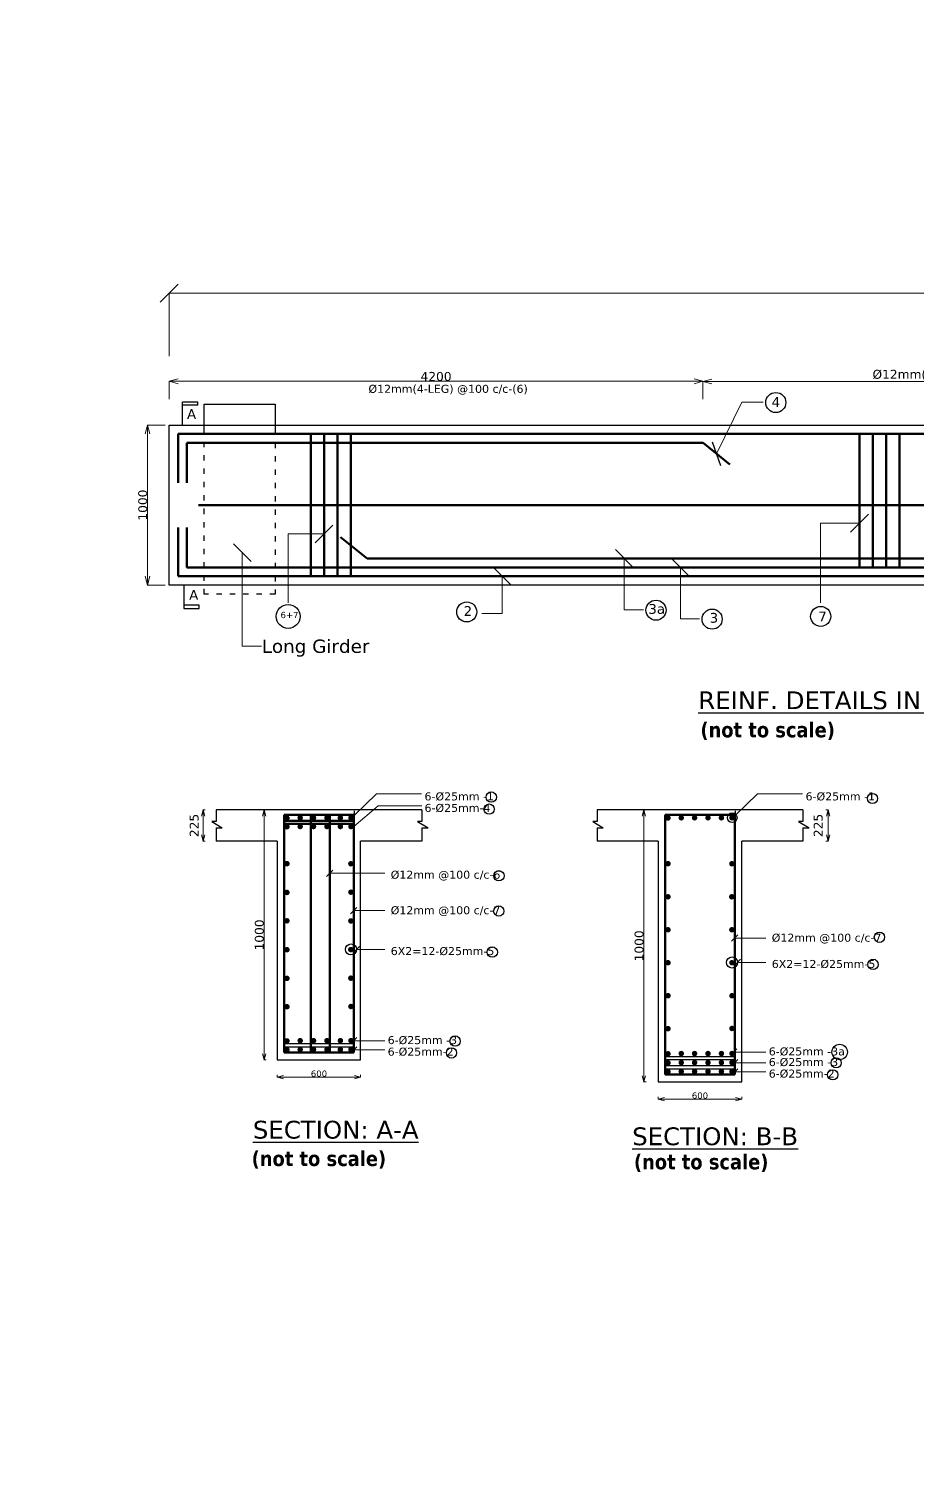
# Model space of a CAD drawing. Header units: millimetres. Extents: x 1231188 to 3899118, y -5478610 to -489530.
# Drawn here: x 3164256 to 3174238, y -3348202 to -3331974 of the extents above; entities that cross this region are included whole.
import ezdxf

# ---------------------------------------------------------------- set-up
doc = ezdxf.new("R2010")
doc.units = ezdxf.units.MM
doc.header["$LTSCALE"] = 25
doc.header["$MEASUREMENT"] = 0
doc.header["$PDMODE"] = 3
doc.linetypes.add('ACAD_ISO03W100', pattern=[30, 12, -18])
doc.linetypes.add('DASHED2', pattern=[0.375, 0.25, -0.125])
doc.layers.get('0').update_dxf_attribs({"lineweight": 13})
doc.layers.get('Defpoints').update_dxf_attribs({"color": 230, "lineweight": 9})
doc.layers.add('COLUMN', color=1, linetype='Continuous', lineweight=25)
doc.layers.add('DIM', color=8, linetype='Continuous', lineweight=13)
doc.layers.add('CS_Drawing', color=7, linetype='Continuous')
doc.layers.add('Rainforcement', color=10, linetype='Continuous')
doc.styles.add('swis lt cn bt', font='verdana.ttf')
doc.dimstyles.new('meter', dxfattribs={"dimtxt": 150, "dimasz": 5, "dimexe": 3, "dimexo": 4, "dimgap": 1, "dimtad": 1, "dimdec": 0, "dimzin": 0, "dimdsep": 46, "dimtxsty": 'swis lt cn bt', "dimblk": 'OBLIQUE', "dimcen": 3, "dimdle": 3, "dimclrd": 8, "dimclre": 8, "dimclrt": 7, "dimadec": 0, "dimazin": 0, "dimtfac": 1, "dimtdec": 0, "dimtofl": 0, "dimtmove": 1, "dimatfit": 2, "dimldrblk": 'OBLIQUE', "dimfxl": 1, "dimtolj": 1, "dimtzin": 0, "dimlwd": 9, "dimlwe": 9, "dimarcsym": 0})

# ---------------------------------------------------------------- blocks, each defined once
blk = doc.blocks.new('_Oblique')
at = {"color": 0, "linetype": 'ByBlock', "lineweight": -2}
blk.add_line((-0.5, -0.5), (0.5, 0.5), dxfattribs=at)
blk = doc.blocks.new('*D842')
at = {"color": 8, "lineweight": 9, "ltscale": 100, "transparency": 16777216}
for p, q in [((3165829, -3334946), (3174424, -3334946)), ((3165832, -3335655), (3165832, -3334943)), ((3183635, -3334946), (3175040, -3334946)), ((3183632, -3335655), (3183632, -3334943))]:
    blk.add_line(p, q, dxfattribs=at)
at = {"layer": 'Defpoints', "color": 0, "lineweight": -2, "ltscale": 100, "transparency": 16777216}
for p in [(3183632, -3334946), (3165832, -3335659), (3183632, -3335659)]:
    blk.add_point(p, dxfattribs=at)
at = {"color": 8, "lineweight": 9, "ltscale": 100, "transparency": 16777216, "xscale": 200, "yscale": 200, "zscale": 200, "rotation": 180}
blk.add_blockref('_Oblique', (3165832, -3334946), dxfattribs=at)
at = {"color": 8, "lineweight": 9, "ltscale": 100, "transparency": 16777216, "xscale": 200, "yscale": 200, "zscale": 200}
blk.add_blockref('_Oblique', (3183632, -3334946), dxfattribs=at)
at = {"color": 7, "lineweight": -2, "ltscale": 100, "transparency": 16777216, "insert": (3174732, -3334946), "char_height": 150, "attachment_point": 5, "style": 'swis lt cn bt'}
blk.add_mtext('\\A1;12300', dxfattribs=at)
blk = doc.blocks.new('_Open30')
at = {"layer": 'DIM', "color": 0, "lineweight": -2}
for p, q in [((-1, 0.27), (0, 0)), ((0, 0), (-1, -0.27)), ((0, 0), (-1, 0))]:
    blk.add_line(p, q, dxfattribs=at)
blk = doc.blocks.new('*D844')
at = {"layer": 'Defpoints', "color": 0, "lineweight": -2, "ltscale": 100, "transparency": 16777216}
for p in [(3177632, -3335939), (3171832, -3336629), (3177632, -3336629)]:
    blk.add_point(p, dxfattribs=at)
at = {"layer": 'Rainforcement', "color": 5, "linetype": 'DASHED2', "lineweight": 9, "ltscale": 100, "transparency": 16777216}
for p, q in [((3171832, -3336139), (3171832, -3335937)), ((3177632, -3336139), (3177632, -3335937))]:
    blk.add_line(p, q, dxfattribs=at)
at = {"layer": 'Rainforcement', "color": 8, "lineweight": 9, "ltscale": 100, "transparency": 16777216}
blk.add_line((3171932, -3335939), (3177532, -3335939), dxfattribs=at)
at = {"layer": 'Rainforcement', "color": 8, "lineweight": 9, "ltscale": 100, "transparency": 16777216, "xscale": 100, "yscale": 100, "zscale": 100, "rotation": 180}
blk.add_blockref('_Open30', (3171832, -3335939), dxfattribs=at)
at = {"layer": 'Rainforcement', "color": 8, "lineweight": 9, "ltscale": 100, "transparency": 16777216, "xscale": 100, "yscale": 100, "zscale": 100}
blk.add_blockref('_Open30', (3177632, -3335939), dxfattribs=at)
at = {"layer": 'Rainforcement', "color": 7, "lineweight": 60, "ltscale": 100, "transparency": 16777216, "insert": (3174732, -3335870), "char_height": 100, "attachment_point": 5, "style": 'swis lt cn bt'}
blk.add_mtext('\\A1;%%C12mm(2-LEG) @100 c/c-(7)', dxfattribs=at)
blk = doc.blocks.new('*D845')
at = {"layer": 'CS_Drawing', "color": 5, "linetype": 'DASHED2', "lineweight": 9, "ltscale": 100, "transparency": 16777216}
for p, q in [((3165832, -3336137), (3165832, -3335935)), ((3171832, -3336137), (3171832, -3335935))]:
    blk.add_line(p, q, dxfattribs=at)
at = {"layer": 'CS_Drawing', "color": 8, "lineweight": 9, "ltscale": 100, "transparency": 16777216}
blk.add_line((3165932, -3335937), (3171732, -3335937), dxfattribs=at)
at = {"layer": 'Defpoints', "color": 0, "lineweight": -2, "ltscale": 100, "transparency": 16777216}
for p in [(3171832, -3335937), (3165832, -3336629), (3171832, -3336629)]:
    blk.add_point(p, dxfattribs=at)
at = {"layer": 'CS_Drawing', "color": 8, "lineweight": 9, "ltscale": 100, "transparency": 16777216, "xscale": 100, "yscale": 100, "zscale": 100, "rotation": 180}
blk.add_blockref('_Open30', (3165832, -3335937), dxfattribs=at)
at = {"layer": 'CS_Drawing', "color": 8, "lineweight": 9, "ltscale": 100, "transparency": 16777216, "xscale": 100, "yscale": 100, "zscale": 100}
blk.add_blockref('_Open30', (3171832, -3335937), dxfattribs=at)
at = {"layer": 'CS_Drawing', "color": 7, "lineweight": -2, "ltscale": 100, "transparency": 16777216, "insert": (3168832, -3335883), "char_height": 100, "attachment_point": 5, "style": 'swis lt cn bt'}
blk.add_mtext('\\A1;4200', dxfattribs=at)
blk = doc.blocks.new('*D854')
at = {"layer": 'CS_Drawing', "color": 5, "linetype": 'DASHED2', "lineweight": 9, "ltscale": 100, "transparency": 16777216}
for p, q in [((3165789, -3336429), (3165587, -3336429)), ((3165789, -3338229), (3165587, -3338229))]:
    blk.add_line(p, q, dxfattribs=at)
at = {"layer": 'CS_Drawing', "color": 8, "lineweight": 9, "ltscale": 100, "transparency": 16777216}
blk.add_line((3165589, -3336529), (3165589, -3338129), dxfattribs=at)
at = {"layer": 'Defpoints', "color": 0, "lineweight": -2, "ltscale": 100, "transparency": 16777216}
for p in [(3165832, -3336429), (3165589, -3338229), (3165832, -3338229)]:
    blk.add_point(p, dxfattribs=at)
at = {"layer": 'CS_Drawing', "color": 8, "lineweight": 9, "ltscale": 100, "transparency": 16777216, "xscale": 100, "yscale": 100, "zscale": 100}
for p, rotation in [((3165589, -3336429), 90), ((3165589, -3338229), 270)]:
    blk.add_blockref('_Open30', p, dxfattribs=dict(at, rotation=rotation))
at = {"layer": 'CS_Drawing', "color": 7, "lineweight": -2, "ltscale": 100, "transparency": 16777216, "insert": (3165536, -3337329), "char_height": 100, "attachment_point": 5, "rotation": 90, "style": 'swis lt cn bt'}
blk.add_mtext('\\A1;1000', dxfattribs=at)
blk = doc.blocks.new('*D855')
at = {"layer": 'CS_Drawing', "color": 5, "linetype": 'DASHED2', "lineweight": 9, "ltscale": 100, "transparency": 16777216}
for p, q in [((3166924, -3340757), (3166897, -3340757)), ((3166924, -3343568), (3166897, -3343568))]:
    blk.add_line(p, q, dxfattribs=at)
at = {"layer": 'CS_Drawing', "color": 8, "lineweight": 9, "ltscale": 100, "transparency": 16777216}
blk.add_line((3166899, -3340827), (3166899, -3343498), dxfattribs=at)
at = {"layer": 'Defpoints', "color": 0, "lineweight": -2, "ltscale": 100, "transparency": 16777216}
for p in [(3167076, -3340757), (3166899, -3343568), (3167047, -3343568)]:
    blk.add_point(p, dxfattribs=at)
at = {"layer": 'CS_Drawing', "color": 8, "lineweight": 9, "ltscale": 100, "transparency": 16777216, "xscale": 70, "yscale": 70, "zscale": 70}
for p, rotation in [((3166899, -3340757), 90), ((3166899, -3343568), 270)]:
    blk.add_blockref('_Open30', p, dxfattribs=dict(at, rotation=rotation))
at = {"layer": 'CS_Drawing', "color": 7, "lineweight": -2, "ltscale": 100, "transparency": 16777216, "insert": (3166846, -3342162), "char_height": 70, "attachment_point": 5, "rotation": 90, "style": 'swis lt cn bt'}
blk.add_mtext('\\A1;{\\H1.429x;1000}', dxfattribs=at)
blk = doc.blocks.new('*D856')
at = {"layer": 'CS_Drawing', "color": 5, "linetype": 'DASHED2', "lineweight": 9, "ltscale": 100, "transparency": 16777216}
for p, q in [((3166238, -3340755), (3166211, -3340755)), ((3166238, -3341107), (3166211, -3341107))]:
    blk.add_line(p, q, dxfattribs=at)
at = {"layer": 'CS_Drawing', "color": 8, "lineweight": 9, "ltscale": 100, "transparency": 16777216}
blk.add_line((3166213, -3340825), (3166213, -3341037), dxfattribs=at)
at = {"layer": 'Defpoints', "color": 0, "lineweight": -2, "ltscale": 100, "transparency": 16777216}
for p in [(3166359, -3340755), (3166213, -3341107), (3166359, -3341107)]:
    blk.add_point(p, dxfattribs=at)
at = {"layer": 'CS_Drawing', "color": 8, "lineweight": 9, "ltscale": 100, "transparency": 16777216, "xscale": 70, "yscale": 70, "zscale": 70}
for p, rotation in [((3166213, -3340755), 90), ((3166213, -3341107), 270)]:
    blk.add_blockref('_Open30', p, dxfattribs=dict(at, rotation=rotation))
at = {"layer": 'CS_Drawing', "color": 7, "lineweight": -2, "ltscale": 100, "transparency": 16777216, "insert": (3166114, -3340931), "char_height": 70, "attachment_point": 5, "rotation": 90, "style": 'swis lt cn bt'}
blk.add_mtext('\\A1;{\\H1.429x;225}', dxfattribs=at)
blk = doc.blocks.new('*D857')
at = {"layer": 'CS_Drawing', "color": 5, "linetype": 'DASHED2', "lineweight": 9, "ltscale": 100, "transparency": 16777216}
for p, q in [((3173213, -3340755), (3173240, -3340755)), ((3173213, -3341107), (3173240, -3341107))]:
    blk.add_line(p, q, dxfattribs=at)
at = {"layer": 'CS_Drawing', "color": 8, "lineweight": 9, "ltscale": 100, "transparency": 16777216}
blk.add_line((3173238, -3340825), (3173238, -3341037), dxfattribs=at)
at = {"layer": 'Defpoints', "color": 0, "lineweight": -2, "ltscale": 100, "transparency": 16777216}
for p in [(3172954, -3340755), (3172954, -3341107), (3173238, -3341107)]:
    blk.add_point(p, dxfattribs=at)
at = {"layer": 'CS_Drawing', "color": 8, "lineweight": 9, "ltscale": 100, "transparency": 16777216, "xscale": 70, "yscale": 70, "zscale": 70}
for p, rotation in [((3173238, -3340755), 90), ((3173238, -3341107), 270)]:
    blk.add_blockref('_Open30', p, dxfattribs=dict(at, rotation=rotation))
at = {"layer": 'CS_Drawing', "color": 7, "lineweight": -2, "ltscale": 100, "transparency": 16777216, "insert": (3173127, -3340931), "char_height": 70, "attachment_point": 5, "rotation": 90, "style": 'swis lt cn bt'}
blk.add_mtext('\\A1;{\\H1.429x;225}', dxfattribs=at)
blk = doc.blocks.new('*D858')
at = {"color": 5, "linetype": 'DASHED2', "lineweight": 9, "ltscale": 100, "transparency": 16777216}
for p, q in [((3171192, -3340755), (3171165, -3340755)), ((3171192, -3343815), (3171165, -3343815))]:
    blk.add_line(p, q, dxfattribs=at)
at = {"color": 8, "lineweight": 9, "ltscale": 100, "transparency": 16777216}
blk.add_line((3171167, -3340825), (3171167, -3343745), dxfattribs=at)
at = {"layer": 'Defpoints', "color": 0, "lineweight": -2, "ltscale": 100, "transparency": 16777216}
for p in [(3171329, -3340755), (3171167, -3343815), (3171329, -3343815)]:
    blk.add_point(p, dxfattribs=at)
at = {"color": 8, "lineweight": 9, "ltscale": 100, "transparency": 16777216, "xscale": 70, "yscale": 70, "zscale": 70}
for p, rotation in [((3171167, -3340755), 90), ((3171167, -3343815), 270)]:
    blk.add_blockref('_Open30', p, dxfattribs=dict(at, rotation=rotation))
at = {"color": 7, "lineweight": -2, "ltscale": 100, "transparency": 16777216, "insert": (3171114, -3342285), "char_height": 70, "attachment_point": 5, "rotation": 90, "style": 'swis lt cn bt'}
blk.add_mtext('\\A1;{\\H1.429x;1000}', dxfattribs=at)
blk = doc.blocks.new('*D890')
at = {"color": 5, "linetype": 'DASHED2', "lineweight": 9, "ltscale": 100, "transparency": 16777216}
for p, q in [((3171329, -3343982), (3171329, -3344009)), ((3172267, -3343982), (3172267, -3344009))]:
    blk.add_line(p, q, dxfattribs=at)
at = {"color": 8, "lineweight": 9, "ltscale": 100, "transparency": 16777216}
blk.add_line((3171399, -3344007), (3172197, -3344007), dxfattribs=at)
at = {"layer": 'Defpoints', "color": 0, "lineweight": -2, "ltscale": 100, "transparency": 16777216}
for p in [(3171329, -3343815), (3172267, -3343815), (3172267, -3344007)]:
    blk.add_point(p, dxfattribs=at)
at = {"color": 8, "lineweight": 9, "ltscale": 100, "transparency": 16777216, "xscale": 70, "yscale": 70, "zscale": 70, "rotation": 180}
blk.add_blockref('_Open30', (3171329, -3344007), dxfattribs=at)
at = {"color": 8, "lineweight": 9, "ltscale": 100, "transparency": 16777216, "xscale": 70, "yscale": 70, "zscale": 70}
blk.add_blockref('_Open30', (3172267, -3344007), dxfattribs=at)
at = {"color": 7, "lineweight": -2, "ltscale": 100, "transparency": 16777216, "insert": (3171798, -3343969), "char_height": 70, "attachment_point": 5, "style": 'swis lt cn bt'}
blk.add_mtext('\\A1;600', dxfattribs=at)
blk = doc.blocks.new('*D891')
at = {"color": 5, "linetype": 'DASHED2', "lineweight": 9, "ltscale": 100, "transparency": 16777216}
for p, q in [((3167047, -3343735), (3167047, -3343762)), ((3167984, -3343735), (3167984, -3343762))]:
    blk.add_line(p, q, dxfattribs=at)
at = {"color": 8, "lineweight": 9, "ltscale": 100, "transparency": 16777216}
blk.add_line((3167117, -3343760), (3167914, -3343760), dxfattribs=at)
at = {"layer": 'Defpoints', "color": 0, "lineweight": -2, "ltscale": 100, "transparency": 16777216}
for p in [(3167047, -3343568), (3167984, -3343568), (3167984, -3343760)]:
    blk.add_point(p, dxfattribs=at)
at = {"color": 8, "lineweight": 9, "ltscale": 100, "transparency": 16777216, "xscale": 70, "yscale": 70, "zscale": 70, "rotation": 180}
blk.add_blockref('_Open30', (3167047, -3343760), dxfattribs=at)
at = {"color": 8, "lineweight": 9, "ltscale": 100, "transparency": 16777216, "xscale": 70, "yscale": 70, "zscale": 70}
blk.add_blockref('_Open30', (3167984, -3343760), dxfattribs=at)
at = {"color": 7, "lineweight": -2, "ltscale": 100, "transparency": 16777216, "insert": (3167516, -3343722), "char_height": 70, "attachment_point": 5, "style": 'swis lt cn bt'}
blk.add_mtext('\\A1;600', dxfattribs=at)

msp = doc.modelspace()

# ---------------------------------------------------------------- hatches: boundary and pattern name
at = {"lineweight": -2, "ltscale": 100}
h = msp.add_hatch(color=4, dxfattribs=at)
edge = h.paths.add_edge_path()
edge.add_arc((3167156.05898, -3340847.44334), 31.00167, 0, 360)
h = msp.add_hatch(color=4, dxfattribs=at)
edge = h.paths.add_edge_path()
edge.add_arc((3167305.12213, -3340844.81948), 31.00167, 0, 360)
h = msp.add_hatch(color=4, dxfattribs=at)
edge = h.paths.add_edge_path()
edge.add_arc((3167455.06663, -3340844.81948), 31.00167, 0, 360)
h = msp.add_hatch(color=4, dxfattribs=at)
edge = h.paths.add_edge_path()
edge.add_arc((3167605.89753, -3340844.81948), 31.00167, 0, 360)
h = msp.add_hatch(color=4, dxfattribs=at)
edge = h.paths.add_edge_path()
edge.add_arc((3167756.72843, -3340844.81948), 31.00167, 0, 360)
h = msp.add_hatch(color=4, dxfattribs=at)
edge = h.paths.add_edge_path()
edge.add_arc((3167875.23729, -3340844.81948), 31.00167, 0, 360)
h = msp.add_hatch(color=4, dxfattribs=at)
edge = h.paths.add_edge_path()
edge.add_arc((3171438.4331, -3340847.44334), 31.00167, 0, 360)
h = msp.add_hatch(color=4, dxfattribs=at)
edge = h.paths.add_edge_path()
edge.add_arc((3171587.49625, -3340844.81948), 31.00167, 0, 360)
h = msp.add_hatch(color=4, dxfattribs=at)
edge = h.paths.add_edge_path()
edge.add_arc((3171737.44075, -3340844.81948), 31.00167, 0, 360)
h = msp.add_hatch(color=4, dxfattribs=at)
edge = h.paths.add_edge_path()
edge.add_arc((3171888.27165, -3340844.81948), 31.00167, 0, 360)
h = msp.add_hatch(color=4, dxfattribs=at)
edge = h.paths.add_edge_path()
edge.add_arc((3172039.10255, -3340844.81948), 31.00167, 0, 360)
h = msp.add_hatch(color=4, dxfattribs=at)
edge = h.paths.add_edge_path()
edge.add_arc((3172157.61141, -3340844.81948), 31.00167, 0, 360)
h = msp.add_hatch(color=4, dxfattribs=at)
edge = h.paths.add_edge_path()
edge.add_arc((3167156.05898, -3340945.64063), 31.00167, 0, 360)
h = msp.add_hatch(color=4, dxfattribs=at)
edge = h.paths.add_edge_path()
edge.add_arc((3167305.12213, -3340943.01676), 31.00167, 0, 360)
h = msp.add_hatch(color=4, dxfattribs=at)
edge = h.paths.add_edge_path()
edge.add_arc((3167455.06663, -3340943.01676), 31.00167, 0, 360)
h = msp.add_hatch(color=4, dxfattribs=at)
edge = h.paths.add_edge_path()
edge.add_arc((3167605.89753, -3340943.01676), 31.00167, 0, 360)
h = msp.add_hatch(color=4, dxfattribs=at)
edge = h.paths.add_edge_path()
edge.add_arc((3167756.72843, -3340943.01676), 31.00167, 0, 360)
h = msp.add_hatch(color=4, dxfattribs=at)
edge = h.paths.add_edge_path()
edge.add_arc((3167875.23729, -3340943.01676), 31.00167, 0, 360)
h = msp.add_hatch(color=4, dxfattribs=at)
edge = h.paths.add_edge_path()
edge.add_arc((3167156.05898, -3341360.63679), 31.00167, 0, 360)
h = msp.add_hatch(color=4, dxfattribs=at)
edge = h.paths.add_edge_path()
edge.add_arc((3167874.55666, -3341361.63122), 31.00167, 0, 360)
h = msp.add_hatch(color=4, dxfattribs=at)
edge = h.paths.add_edge_path()
edge.add_arc((3171438.4331, -3341360.63679), 31.00167, 0, 360)
h = msp.add_hatch(color=4, dxfattribs=at)
edge = h.paths.add_edge_path()
edge.add_arc((3172156.93078, -3341361.63122), 31.00167, 0, 360)
h = msp.add_hatch(color=4, dxfattribs=at)
edge = h.paths.add_edge_path()
edge.add_arc((3167875.01569, -3341681.17976), 31.00167, 0, 360)
h = msp.add_hatch(color=4, dxfattribs=at)
edge = h.paths.add_edge_path()
edge.add_arc((3167156.05898, -3341684.37273), 31.00167, 0, 360)
h = msp.add_hatch(color=4, dxfattribs=at)
edge = h.paths.add_edge_path()
edge.add_arc((3171438.4331, -3341733.07875), 31.00167, 0, 360)
h = msp.add_hatch(color=4, dxfattribs=at)
edge = h.paths.add_edge_path()
edge.add_arc((3172155.04212, -3341733.07875), 31.00167, 0, 360)
h = msp.add_hatch(color=4, dxfattribs=at)
edge = h.paths.add_edge_path()
edge.add_arc((3167156.05898, -3342003.08259), 31.00167, 0, 360)
h = msp.add_hatch(color=4, dxfattribs=at)
edge = h.paths.add_edge_path()
edge.add_arc((3167874.525, -3342004.5383), 31.00167, 0, 360)
h = msp.add_hatch(color=4, dxfattribs=at)
edge = h.paths.add_edge_path()
edge.add_arc((3171438.4331, -3342103.82742), 31.00167, 0, 360)
h = msp.add_hatch(color=4, dxfattribs=at)
edge = h.paths.add_edge_path()
edge.add_arc((3172156.22926, -3342103.82742), 31.00167, 0, 360)
h = msp.add_hatch(color=4, dxfattribs=at)
edge = h.paths.add_edge_path()
edge.add_arc((3167156.05898, -3342328.02863), 31.00167, 0, 360)
h = msp.add_hatch(color=4, dxfattribs=at)
edge = h.paths.add_edge_path()
edge.add_arc((3167873.79689, -3342326.81853), 31.00167, 0, 360)
h = msp.add_hatch(color=4, dxfattribs=at)
edge = h.paths.add_edge_path()
edge.add_arc((3171438.4331, -3342474.5761), 31.00167, 0, 360)
h = msp.add_hatch(color=4, dxfattribs=at)
edge = h.paths.add_edge_path()
edge.add_arc((3172157.13149, -3342474.5761), 31.00167, 0, 360)
h = msp.add_hatch(color=4, dxfattribs=at)
edge = h.paths.add_edge_path()
edge.add_arc((3167156.05898, -3342650.54848), 31.00167, 0, 360)
h = msp.add_hatch(color=4, dxfattribs=at)
edge = h.paths.add_edge_path()
edge.add_arc((3167874.03431, -3342648.0025), 31.00167, 0, 360)
h = msp.add_hatch(color=4, dxfattribs=at)
edge = h.paths.add_edge_path()
edge.add_arc((3167156.05898, -3342969.19844), 31.00167, 0, 360)
h = msp.add_hatch(color=4, dxfattribs=at)
edge = h.paths.add_edge_path()
edge.add_arc((3167875.23729, -3342966.57457), 31.00167, 0, 360)
h = msp.add_hatch(color=4, dxfattribs=at)
edge = h.paths.add_edge_path()
edge.add_arc((3171438.4331, -3342845.32477), 31.00167, 0, 360)
h = msp.add_hatch(color=4, dxfattribs=at)
edge = h.paths.add_edge_path()
edge.add_arc((3172158.03372, -3342845.32477), 31.00167, 0, 360)
h = msp.add_hatch(color=4, dxfattribs=at)
edge = h.paths.add_edge_path()
edge.add_arc((3171438.4331, -3343216.07344), 31.00167, 0, 360)
h = msp.add_hatch(color=4, dxfattribs=at)
edge = h.paths.add_edge_path()
edge.add_arc((3172157.61141, -3343213.44957), 31.00167, 0, 360)
h = msp.add_hatch(color=4, dxfattribs=at)
edge = h.paths.add_edge_path()
edge.add_arc((3167156.05898, -3343353.60679), 31.00167, 0, 360)
h = msp.add_hatch(color=4, dxfattribs=at)
edge = h.paths.add_edge_path()
edge.add_arc((3167156.05898, -3343452.9962), 31.00167, 0, 360)
h = msp.add_hatch(color=4, dxfattribs=at)
edge = h.paths.add_edge_path()
edge.add_arc((3167305.12213, -3343350.98292), 31.00167, 0, 360)
h = msp.add_hatch(color=4, dxfattribs=at)
edge = h.paths.add_edge_path()
edge.add_arc((3167305.12213, -3343450.37233), 31.00167, 0, 360)
h = msp.add_hatch(color=4, dxfattribs=at)
edge = h.paths.add_edge_path()
edge.add_arc((3167455.06663, -3343350.98292), 31.00167, 0, 360)
h = msp.add_hatch(color=4, dxfattribs=at)
edge = h.paths.add_edge_path()
edge.add_arc((3167455.06663, -3343450.37233), 31.00167, 0, 360)
h = msp.add_hatch(color=4, dxfattribs=at)
edge = h.paths.add_edge_path()
edge.add_arc((3167605.89753, -3343350.98292), 31.00167, 0, 360)
h = msp.add_hatch(color=4, dxfattribs=at)
edge = h.paths.add_edge_path()
edge.add_arc((3167605.89753, -3343450.37233), 31.00167, 0, 360)
h = msp.add_hatch(color=4, dxfattribs=at)
edge = h.paths.add_edge_path()
edge.add_arc((3167756.72843, -3343350.98292), 31.00167, 0, 360)
h = msp.add_hatch(color=4, dxfattribs=at)
edge = h.paths.add_edge_path()
edge.add_arc((3167756.72843, -3343450.37233), 31.00167, 0, 360)
h = msp.add_hatch(color=4, dxfattribs=at)
edge = h.paths.add_edge_path()
edge.add_arc((3167875.23729, -3343350.98292), 31.00167, 0, 360)
h = msp.add_hatch(color=4, dxfattribs=at)
edge = h.paths.add_edge_path()
edge.add_arc((3167875.23729, -3343450.37233), 31.00167, 0, 360)
h = msp.add_hatch(color=4, dxfattribs=at)
edge = h.paths.add_edge_path()
edge.add_arc((3171438.4331, -3343498.0971), 31.00167, 0, 360)
h = msp.add_hatch(color=4, dxfattribs=at)
edge = h.paths.add_edge_path()
edge.add_arc((3171438.4331, -3343600.48179), 31.00167, 0, 360)
h = msp.add_hatch(color=4, dxfattribs=at)
edge = h.paths.add_edge_path()
edge.add_arc((3171587.49625, -3343495.47324), 31.00167, 0, 360)
h = msp.add_hatch(color=4, dxfattribs=at)
edge = h.paths.add_edge_path()
edge.add_arc((3171587.49625, -3343597.85792), 31.00167, 0, 360)
h = msp.add_hatch(color=4, dxfattribs=at)
edge = h.paths.add_edge_path()
edge.add_arc((3171737.44075, -3343495.47324), 31.00167, 0, 360)
h = msp.add_hatch(color=4, dxfattribs=at)
edge = h.paths.add_edge_path()
edge.add_arc((3171737.44075, -3343597.85792), 31.00167, 0, 360)
h = msp.add_hatch(color=4, dxfattribs=at)
edge = h.paths.add_edge_path()
edge.add_arc((3171888.27165, -3343495.47324), 31.00167, 0, 360)
h = msp.add_hatch(color=4, dxfattribs=at)
edge = h.paths.add_edge_path()
edge.add_arc((3171888.27165, -3343597.85792), 31.00167, 0, 360)
h = msp.add_hatch(color=4, dxfattribs=at)
edge = h.paths.add_edge_path()
edge.add_arc((3172039.10255, -3343495.47324), 31.00167, 0, 360)
h = msp.add_hatch(color=4, dxfattribs=at)
edge = h.paths.add_edge_path()
edge.add_arc((3172039.10255, -3343597.85792), 31.00167, 0, 360)
h = msp.add_hatch(color=4, dxfattribs=at)
edge = h.paths.add_edge_path()
edge.add_arc((3172157.61141, -3343495.47324), 31.00167, 0, 360)
h = msp.add_hatch(color=4, dxfattribs=at)
edge = h.paths.add_edge_path()
edge.add_arc((3172157.61141, -3343597.85792), 31.00167, 0, 360)
h = msp.add_hatch(color=4, dxfattribs=at)
edge = h.paths.add_edge_path()
edge.add_arc((3171438.4331, -3343699.8712), 31.00167, 0, 360)
h = msp.add_hatch(color=4, dxfattribs=at)
edge = h.paths.add_edge_path()
edge.add_arc((3171587.49625, -3343697.24733), 31.00167, 0, 360)
h = msp.add_hatch(color=4, dxfattribs=at)
edge = h.paths.add_edge_path()
edge.add_arc((3171737.44075, -3343697.24733), 31.00167, 0, 360)
h = msp.add_hatch(color=4, dxfattribs=at)
edge = h.paths.add_edge_path()
edge.add_arc((3171888.27165, -3343697.24733), 31.00167, 0, 360)
h = msp.add_hatch(color=4, dxfattribs=at)
edge = h.paths.add_edge_path()
edge.add_arc((3172039.10255, -3343697.24733), 31.00167, 0, 360)
h = msp.add_hatch(color=4, dxfattribs=at)
edge = h.paths.add_edge_path()
edge.add_arc((3172157.61141, -3343697.24733), 31.00167, 0, 360)

# ---------------------------------------------------------------- linework, layer by layer
at = {"color": 4, "lineweight": 50, "ltscale": 100}
for p, q in [((3167125.06178, -3340812.61628), (3167125.06178, -3343482.84923)), ((3167125.06178, -3340812.61628), (3167906.31178, -3340812.61628)), ((3167423.54708, -3343482.84923), (3167423.54708, -3340812.61628)), ((3167637.15428, -3340812.61628), (3167637.15428, -3343482.84923)), ((3167906.31178, -3343482.84923), (3167906.31178, -3340812.61628)), ((3171407.4359, -3340812.61628), (3171407.4359, -3343729.72423)), ((3171407.4359, -3340812.61628), (3172188.6859, -3340812.61628)), ((3172188.6859, -3343729.72423), (3172188.6859, -3340812.61628)), ((3167125.06178, -3340877.29637), (3167906.31178, -3340877.29637)), ((3167125.06178, -3340912.40107), (3167906.31178, -3340912.40107)), ((3167125.06178, -3343482.84923), (3167906.31178, -3343482.84923)), ((3171407.4359, -3343729.72423), (3172188.6859, -3343729.72423))]:
    msp.add_line(p, q, dxfattribs=at)
at = {"color": 2, "lineweight": -2, "ltscale": 100}
for p, q in [((3167125.06178, -3343383.45982), (3167906.31178, -3343383.45982)), ((3167125.06178, -3343419.75663), (3167906.31178, -3343419.75663)), ((3171407.4359, -3343527.95013), (3172188.6859, -3343527.95013)), ((3171407.4359, -3343564.24695), (3172188.6859, -3343564.24695)), ((3171407.4359, -3343630.33482), (3172188.6859, -3343630.33482)), ((3171407.4359, -3343666.63163), (3172188.6859, -3343666.63163))]:
    msp.add_line(p, q, dxfattribs=at)
at = {"color": 1, "lineweight": -2, "ltscale": 100}
for centre, radius in [((3169452.56335, -3340611.60288), 57.90096), ((3173737.08599, -3340627.84593), 57.90096), ((3169428.72518, -3340747.33598), 57.90096), ((3169539.07343, -3341496.8109), 57.90096), ((3169536.67413, -3341892.84873), 57.90096), ((3173815.31463, -3342188.57898), 57.90096), ((3169463.82456, -3342354.3995), 57.90096), ((3173742.71659, -3342492.90563), 57.90096), ((3169005.52041, -3343488.98649), 57.90096), ((3169046.61802, -3343355.22918), 57.90096), ((3173368, -3343478.21598), 86.5), ((3173328.74137, -3343599.84547), 57.90096), ((3173289.79151, -3343734.91304), 57.90096)]:
    msp.add_circle(centre, radius, dxfattribs=at)
at = {"layer": 'COLUMN', "color": 1, "lineweight": -2, "ltscale": 100}
msp.add_circle((3172650.10642, -3336175.43583), 60710.39358, dxfattribs=at)
at = {"layer": 'CS_Drawing', "lineweight": -2, "ltscale": 100}
for p, q in [((3165982.5, -3336428.99474), (3165982.5, -3336166.80176)), ((3165985.29658, -3336166.80176), (3166153.19643, -3336166.80176)), ((3166153.19643, -3336203.9835), (3165985.29658, -3336203.9835)), ((3166153.19643, -3336203.9835), (3166153.19643, -3336166.80176)), ((3166224.93472, -3336528.99474), (3166224.93472, -3336194.29125)), ((3166224.93472, -3336194.29125), (3167024.93472, -3336194.29125)), ((3167024.93472, -3336194.29125), (3167024.93472, -3336528.99474)), ((3165832.27242, -3336428.99474), (3183632.27242, -3336428.99474)), ((3165832.27242, -3338228.99474), (3165832.27242, -3336428.99474)), ((3183632.27242, -3338228.99474), (3165832.27242, -3338228.99474)), ((3165998, -3338228.99474), (3165998, -3338490.99474)), ((3166170, -3338453.37134), (3165998, -3338453.37134)), ((3165998, -3338490.99474), (3166170, -3338490.99474)), ((3166170, -3338490.99474), (3166170, -3338453.37134)), ((3168671.87103, -3340755.13964), (3166359.43678, -3340755.13964)), ((3166359.43678, -3340755.13964), (3166359.43678, -3340885.45552)), ((3168671.87103, -3340755.13964), (3168671.87103, -3340885.45552)), ((3172954.24515, -3340755.13964), (3170641.8109, -3340755.13964)), ((3170641.8109, -3340755.13964), (3170641.8109, -3340885.45552)), ((3172954.24515, -3340755.13964), (3172954.24515, -3340885.45552)), ((3166359.43678, -3340885.45552), (3166311.9349, -3340885.45552)), ((3166311.9349, -3340885.45552), (3166429.33576, -3340956.31787)), ((3166359.43678, -3340956.31787), (3166359.43678, -3341106.70214)), ((3166359.43678, -3340956.31787), (3166429.33576, -3340956.31787)), ((3168671.87103, -3340885.45552), (3168624.36916, -3340885.45552)), ((3168624.36916, -3340885.45552), (3168741.77002, -3340956.31787)), ((3168671.87103, -3340956.31787), (3168671.87103, -3341106.70214)), ((3168671.87103, -3340956.31787), (3168741.77002, -3340956.31787)), ((3170641.8109, -3340885.45552), (3170594.30902, -3340885.45552)), ((3170594.30902, -3340885.45552), (3170711.70988, -3340956.31787)), ((3170641.8109, -3340956.31787), (3170641.8109, -3341106.70214)), ((3170641.8109, -3340956.31787), (3170711.70988, -3340956.31787)), ((3172954.24515, -3340885.45552), (3172906.74328, -3340885.45552)), ((3172906.74328, -3340885.45552), (3173024.14414, -3340956.31787)), ((3172954.24515, -3340956.31787), (3172954.24515, -3341106.70214)), ((3172954.24515, -3340956.31787), (3173024.14414, -3340956.31787)), ((3167046.93678, -3341106.70214), (3166359.43678, -3341106.70214)), ((3167046.93678, -3341106.70214), (3167046.93678, -3343567.63964)), ((3167984.43678, -3343567.63964), (3167984.43678, -3341106.70214)), ((3168671.87103, -3341106.70214), (3167984.43678, -3341106.70214)), ((3171329.3109, -3341106.70214), (3170641.8109, -3341106.70214)), ((3171329.3109, -3341106.70214), (3171329.3109, -3343814.51464)), ((3172266.8109, -3343814.51464), (3172266.8109, -3341106.70214)), ((3172954.24515, -3341106.70214), (3172266.8109, -3341106.70214)), ((3167046.93678, -3343567.63964), (3167984.43678, -3343567.63964)), ((3171329.3109, -3343814.51464), (3172266.8109, -3343814.51464))]:
    msp.add_line(p, q, dxfattribs=at)
at = {"layer": 'CS_Drawing', "linetype": 'ACAD_ISO03W100', "lineweight": -2, "ltscale": 0.2}
for p, q in [((3166224.93472, -3338328.99474), (3166224.93472, -3336628.99474)), ((3167024.93472, -3336628.99474), (3167024.93472, -3338328.99474)), ((3167024.93472, -3338328.99474), (3166224.93472, -3338328.99474))]:
    msp.add_line(p, q, dxfattribs=at)
at = {"layer": 'CS_Drawing', "lineweight": -2, "ltscale": 100}
for centre, radius in [((3172650.10642, -3336175.43583), 112.82132), ((3171303.87075, -3338510.67596), 112.82132), ((3167169.52392, -3338580.19105), 134.37158), ((3169176.91763, -3338530.27458), 112.82132), ((3171934.98719, -3338610.67596), 112.82132), ((3173154.79737, -3338580.19105), 112.82132), ((3172160.10756, -3340844.61786), 54.2605), ((3167875.54909, -3342324.96352), 62.20408), ((3172157.92321, -3342471.75624), 62.20408)]:
    msp.add_circle(centre, radius, dxfattribs=at)
at = {"layer": 'Rainforcement', "lineweight": 60, "ltscale": 100}
for p, q in [((3165932.27242, -3336528.99474), (3183532.27242, -3336528.99474)), ((3165932.27242, -3337078.99474), (3165932.27242, -3336528.99474)), ((3167423, -3336528.99474), (3167423, -3338128.99474)), ((3167573, -3336528.99474), (3167573, -3338128.99474)), ((3167723, -3336528.99474), (3167723, -3338128.99474)), ((3167873, -3336528.99474), (3167873, -3338128.99474)), ((3173590.26935, -3336528.99474), (3173590.26935, -3338028.99474)), ((3173740.26935, -3336528.99474), (3173740.26935, -3338028.99474)), ((3173890.26935, -3336528.99474), (3173890.26935, -3338028.99474)), ((3174040.26935, -3336528.99474), (3174040.26935, -3338028.99474)), ((3166032.27242, -3336628.99474), (3171832.27242, -3336628.99474)), ((3166032.27242, -3337078.99474), (3166032.27242, -3336628.99474)), ((3171832.27242, -3336628.99474), (3172132.27242, -3336873.1827)), ((3166161.78119, -3337328.99474), (3183328.21869, -3337328.99474)), ((3165932.27242, -3338128.99474), (3165932.27242, -3337578.99474)), ((3166032.27242, -3338028.99474), (3166032.27242, -3337578.99474)), ((3168057.27242, -3337928.99474), (3167757.27242, -3337687.74818)), ((3183432.27242, -3338028.99474), (3166032.27242, -3338028.99474)), ((3168057.27242, -3337928.99474), (3181407.27242, -3337928.99474)), ((3183532.27242, -3338128.99474), (3165932.27242, -3338128.99474))]:
    msp.add_line(p, q, dxfattribs=at)

# ---------------------------------------------------------------- texts
at = {"color": 7, "lineweight": -2, "ltscale": 100, "attachment_point": 1, "style": 'swis lt cn bt'}
for s, insert, char_height, width in [('\\pt540;Ø12mm(4-LEG) @100 c/c-(6)', (3168072.38982, -3335976.53027), 90, 9642.2960124), ('4', (3172602.74359, -3336114.89439), 110, 6171.0694479), ('A', (3166032.57116, -3336250.17182), 110, 6171.0694479), ('A', (3166057.11691, -3338283.6004), 110, 6171.0694479), ('6+7', (3167083.80772, -3338529.36103), 70, 6171.0694479), ('2', (3169141.27557, -3338464.84484), 110, 6171.0694479), ('3a', (3171217.5833, -3338441.26657), 110, 6171.0694479), ('3', (3171906.69974, -3338541.26657), 110, 6171.0694479), ('7', (3173127.09748, -3338526.14817), 110, 6171.0694479), ('\\A1;Long Girder', (3166872.91178, -3338840.70761), 150, 1357.6280091), ('{\\LREINF. DETAILS IN ELEVATION OF X GIRDER}', (3171779.04764, -3339423.31002), 200, 6897.7271066), ('{\\fTahoma|b1|i0|c0|p34;(not to scale)}', (3171803.17598, -3339770.47383), 170, 6374.9182418), ('\\pt518.4;6-%%C25mm -1', (3168702.35131, -3340558.99483), 90, 9642.2960124), ('\\pt518.4;6-%%C25mm -1', (3172984.72543, -3340558.99483), 90, 9642.2960124), ('\\pt270;6-%%C25mm-4', (3168702.35131, -3340688.85823), 90, 9642.2960124), ('\\pt540;%%C12mm @100 c/c-6', (3168322.36951, -3341439.61937), 90, 9642.2960124), ('\\pt540;%%C12mm @100 c/c-7', (3168322.36951, -3341839.26908), 90, 9642.2960124), ('\\pt540;6X2=12-%%C25mm-5', (3168322.36951, -3342298.27653), 90, 9642.2960124), ('\\pt540;%%C12mm @100 c/c-7', (3172604.74363, -3342148.0406), 90, 9642.2960124), ('\\pt540;6X2=12-%%C25mm-5', (3172604.74363, -3342443.3859), 90, 9642.2960124), ('\\pt518.4;6-%%C25mm -3', (3168288.35381, -3343299.30738), 90, 9642.2960124), ('\\pt270;6-%%C25mm-2', (3168288.35381, -3343429.17077), 90, 9642.2960124), ('\\pt518.4;6-Ø25mm -3a', (3172570.72793, -3343426.51367), 90, 9642.2960124), ('\\pt518.4;6-%%C25mm -3', (3172570.72793, -3343546.18238), 90, 9642.2960124), ('\\pt270;6-%%C25mm-2', (3172570.72793, -3343676.04577), 90, 9642.2960124), ('\\pt990;{\\LSECTION: A-A}', (3166773.1961, -3344251.70185), 200, 6897.7271066), ('\\pt990;{\\LSECTION: B-B}', (3171035.98838, -3344325.87948), 200, 6897.7271066), ('{\\fTahoma|b1|i0|c0|p34;(not to scale)}', (3166759.43975, -3344590.98657), 170, 6374.9182418), ('{\\fTahoma|b1|i0|c0|p34;(not to scale)}', (3171055.99756, -3344627.78473), 170, 6374.9182418)]:
    msp.add_mtext(s, dxfattribs=dict(at, insert=insert, char_height=char_height, width=width))

# ---------------------------------------------------------------- dimensions: what is measured, and where the dimension line sits
at = {"lineweight": -2, "ltscale": 100}
dim = msp.add_linear_dim(base=(3183632.27242, -3334945.83564), p1=(3165832.27242, -3335659.24348), p2=(3183632.27242, -3335659.24348), text='12300', dimstyle='meter', override={"dimasz": 200, "dimtad": 0, "dimpost": 'mm'}, dxfattribs=at)
dim.commit()
dim.dimension.update_dxf_attribs({"geometry": '*D842', "text_midpoint": (3174732.27242, -3334945.83564)})
at = {"color": 7, "lineweight": -2, "ltscale": 100}
dim = msp.add_linear_dim(base=(3171166.7035, -3343814.51464), p1=(3171329.3109, -3340755.13964), p2=(3171329.3109, -3343814.51464), angle=90, text='{\\H1.429x;1000}', dimstyle='meter', override={"dimtxt": 70, "dimasz": 70, "dimexe": 2, "dimexo": 3, "dimpost": '', "dimblk": 'Open30', "dimclre": 5, "dimfxl": 25, "dimfxlon": 1}, dxfattribs=at)
dim.commit()
dim.dimension.update_dxf_attribs({"geometry": '*D858', "text_midpoint": (3171113.63953, -3342284.82714)})
for base, p1, p2, picture, middle in [((3167984.43678, -3343759.79543), (3167046.93678, -3343567.63964), (3167984.43678, -3343567.63964), '*D891', (3167515.68678, -3343722.36159)), ((3172266.8109, -3344006.67043), (3171329.3109, -3343814.51464), (3172266.8109, -3343814.51464), '*D890', (3171798.0609, -3343969.23659))]:
    dim = msp.add_linear_dim(base=base, p1=p1, p2=p2, text='600', dimstyle='meter', override={"dimtxt": 70, "dimasz": 70, "dimexe": 2, "dimexo": 3, "dimpost": '', "dimblk": 'Open30', "dimclre": 5, "dimfxl": 25, "dimfxlon": 1}, dxfattribs=at)
    dim.commit()
    dim.dimension.update_dxf_attribs({"geometry": picture, "text_midpoint": middle})
at = {"layer": 'CS_Drawing', "lineweight": -2, "ltscale": 100}
dim = msp.add_linear_dim(base=(3171832.27242, -3335936.51247), p1=(3165832.27242, -3336628.99474), p2=(3171832.27242, -3336628.99474), text='4200', dimstyle='meter', override={"dimtxt": 100, "dimasz": 100, "dimexe": 2, "dimexo": 3, "dimpost": '', "dimblk": 'Open30', "dimclre": 5, "dimfxl": 200, "dimfxlon": 1}, dxfattribs=at)
dim.commit()
dim.dimension.update_dxf_attribs({"geometry": '*D845', "text_midpoint": (3168832.27242, -3335883.43054)})
for base, p1, p2, text, override, picture, middle in [((3165588.82068, -3338228.99474), (3165832.27242, -3336428.99474), (3165832.27242, -3338228.99474), '1000', {"dimtxt": 100, "dimasz": 100, "dimexe": 2, "dimexo": 3, "dimpost": '', "dimblk": 'Open30', "dimclre": 5, "dimfxl": 200, "dimfxlon": 1}, '*D854', (3165535.77232, -3337328.99474)), ((3166898.73343, -3343567.63964), (3167075.5, -3340757), (3167046.93678, -3343567.63964), '{\\H1.429x;1000}', {"dimtxt": 70, "dimasz": 70, "dimexe": 2, "dimexo": 3, "dimpost": '', "dimblk": 'Open30', "dimclre": 5, "dimfxl": 25, "dimfxlon": 1}, '*D855', (3166845.66946, -3342162.31982))]:
    dim = msp.add_linear_dim(base=base, p1=p1, p2=p2, angle=90, text=text, dimstyle='meter', override=override, dxfattribs=at)
    dim.commit()
    dim.dimension.update_dxf_attribs({"geometry": picture, "text_midpoint": middle})
for base, p1, p2, picture, middle in [((3166213.40176, -3341106.70214), (3166359.43678, -3340755.13964), (3166359.43678, -3341106.70214), '*D856', (3166167.13471, -3340930.92089)), ((3173238.49547, -3341106.70214), (3172954.24515, -3340755.13964), (3172954.24515, -3341106.70214), '*D857', (3173179.96836, -3340930.92089))]:
    dim = msp.add_linear_dim(base=base, p1=p1, p2=p2, angle=90, text='{\\H1.429x;225}', dimstyle='meter', override={"dimtxt": 70, "dimasz": 70, "dimexe": 2, "dimexo": 3, "dimpost": '', "dimblk": 'Open30', "dimclre": 5, "dimfxl": 25, "dimfxlon": 1}, dxfattribs=at)
    dim.commit()
    dim.dimension.update_dxf_attribs({"geometry": picture, "text_midpoint": middle, "dimtype": 160})
at = {"layer": 'Rainforcement', "lineweight": 60, "ltscale": 100}
dim = msp.add_linear_dim(base=(3177632.27242, -3335938.51247), p1=(3171832.27242, -3336628.99474), p2=(3177632.27242, -3336628.99474), text='%%C12mm(2-LEG) @100 c/c-(7)', dimstyle='meter', override={"dimtxt": 100, "dimasz": 100, "dimexe": 2, "dimexo": 3, "dimpost": '', "dimblk": 'Open30', "dimclre": 5, "dimfxl": 200, "dimfxlon": 1}, dxfattribs=at)
dim.commit()
dim.dimension.update_dxf_attribs({"geometry": '*D844', "text_midpoint": (3174732.27242, -3335869.58098)})

# ---------------------------------------------------------------- leaders
at = {"lineweight": -2, "ltscale": 100}
for points in [[(3171982.27242, -3336751.08872), (3172268.90265, -3336170.77374), (3172508.515, -3336170.77374)], [(3167573, -3337653.68791), (3167169.01741, -3337653.68791), (3167169.01741, -3338428.30108)], [(3173590.26935, -3337532.51562), (3173154.29085, -3337532.51562), (3173154.29085, -3338428.30108)], [(3170947, -3337928.99474), (3170947, -3338506.01386), (3171162.27933, -3338506.01386)], [(3169576.06219, -3338128.99474), (3169576.06219, -3338549.03031), (3169346.43833, -3338549.03031)], [(3171578.11644, -3338028.99474), (3171578.11644, -3338606.01386), (3171793.39577, -3338606.01386)]]:
    msp.add_leader(points, dimstyle='meter', override={"dimasz": 200, "dimtad": 0}, dxfattribs=at)
at = {"lineweight": -2, "ltscale": 100, "annotation_type": 0, "has_hookline": 1, "hookline_direction": 0, "text_width": 1196.47414}
msp.add_leader([(3166654.22018, -3337864.23486), (3166654.22018, -3338915.70761), (3166871.91178, -3338915.70761)], dimstyle='meter', override={"dimasz": 200, "dimgap": 1, "dimtad": 0}, dxfattribs=at)
at = {"layer": 'CS_Drawing', "lineweight": -2, "ltscale": 100}
for points, override in [([(3167910.43537, -3340817.84604), (3168163.93068, -3340577.24112), (3168668.65782, -3340577.24112)], {"dimtxt": 100, "dimasz": 70, "dimexe": 2, "dimexo": 3, "dimgap": 1, "dimtad": 0, "dimpost": '', "dimclre": 5, "dimfxl": 25, "dimfxlon": 1}), ([(3172192.80949, -3340817.84604), (3172446.3048, -3340577.24112), (3172951.03194, -3340577.24112)], {"dimtxt": 100, "dimasz": 70, "dimexe": 2, "dimexo": 3, "dimgap": 1, "dimtad": 0, "dimpost": '', "dimclre": 5, "dimfxl": 25, "dimfxlon": 1}), ([(3167906.31178, -3340943.11468), (3168183.11497, -3340712.03475), (3168671.26955, -3340712.03475)], {"dimtxt": 100, "dimasz": 70, "dimexe": 2, "dimexo": 3, "dimtad": 0, "dimpost": '', "dimclre": 5, "dimfxl": 25, "dimfxlon": 1}), ([(3167637.15428, -3341468.78047), (3168254.66032, -3341468.78047)], {"dimtxt": 100, "dimasz": 70, "dimexe": 2, "dimexo": 3, "dimtad": 0, "dimpost": '', "dimclre": 5, "dimfxl": 25, "dimfxlon": 1}), ([(3167906.31178, -3341888.12578), (3168254.66032, -3341888.12578)], {"dimtxt": 100, "dimasz": 70, "dimexe": 2, "dimexo": 3, "dimtad": 0, "dimpost": '', "dimclre": 5, "dimfxl": 25, "dimfxlon": 1}), ([(3172188.6859, -3342196.89729), (3172537.03444, -3342196.89729)], {"dimtxt": 100, "dimasz": 70, "dimexe": 2, "dimexo": 3, "dimtad": 0, "dimpost": '', "dimclre": 5, "dimfxl": 25, "dimfxlon": 1}), ([(3167937.75178, -3342325.37918), (3168254.66032, -3342325.37918)], {"dimtxt": 100, "dimasz": 70, "dimexe": 2, "dimexo": 3, "dimtad": 0, "dimpost": '', "dimclre": 5, "dimfxl": 25, "dimfxlon": 1}), ([(3172220.1259, -3342470.48856), (3172537.03444, -3342470.48856)], {"dimtxt": 100, "dimasz": 70, "dimexe": 2, "dimexo": 3, "dimtad": 0, "dimpost": '', "dimclre": 5, "dimfxl": 25, "dimfxlon": 1}), ([(3167906.31178, -3343351.79371), (3168254.66032, -3343351.79371)], {"dimtxt": 100, "dimasz": 70, "dimexe": 2, "dimexo": 3, "dimtad": 0, "dimpost": '', "dimclre": 5, "dimfxl": 25, "dimfxlon": 1}), ([(3167906.31178, -3343454.1784), (3168254.66032, -3343454.1784)], {"dimtxt": 100, "dimasz": 70, "dimexe": 2, "dimexo": 3, "dimtad": 0, "dimpost": '', "dimclre": 5, "dimfxl": 25, "dimfxlon": 1}), ([(3172175.5, -3343479), (3172537.03444, -3343479)], {"dimtxt": 100, "dimasz": 70, "dimexe": 2, "dimexo": 3, "dimtad": 0, "dimpost": '', "dimclre": 5, "dimfxl": 25, "dimfxlon": 1}), ([(3172188.6859, -3343598.66871), (3172537.03444, -3343598.66871)], {"dimtxt": 100, "dimasz": 70, "dimexe": 2, "dimexo": 3, "dimtad": 0, "dimpost": '', "dimclre": 5, "dimfxl": 25, "dimfxlon": 1}), ([(3172188.6859, -3343701.0534), (3172537.03444, -3343701.0534)], {"dimtxt": 100, "dimasz": 70, "dimexe": 2, "dimexo": 3, "dimtad": 0, "dimpost": '', "dimclre": 5, "dimfxl": 25, "dimfxlon": 1})]:
    msp.add_leader(points, dimstyle='meter', override=override, dxfattribs=at)

doc.saveas('drawing.dxf')
